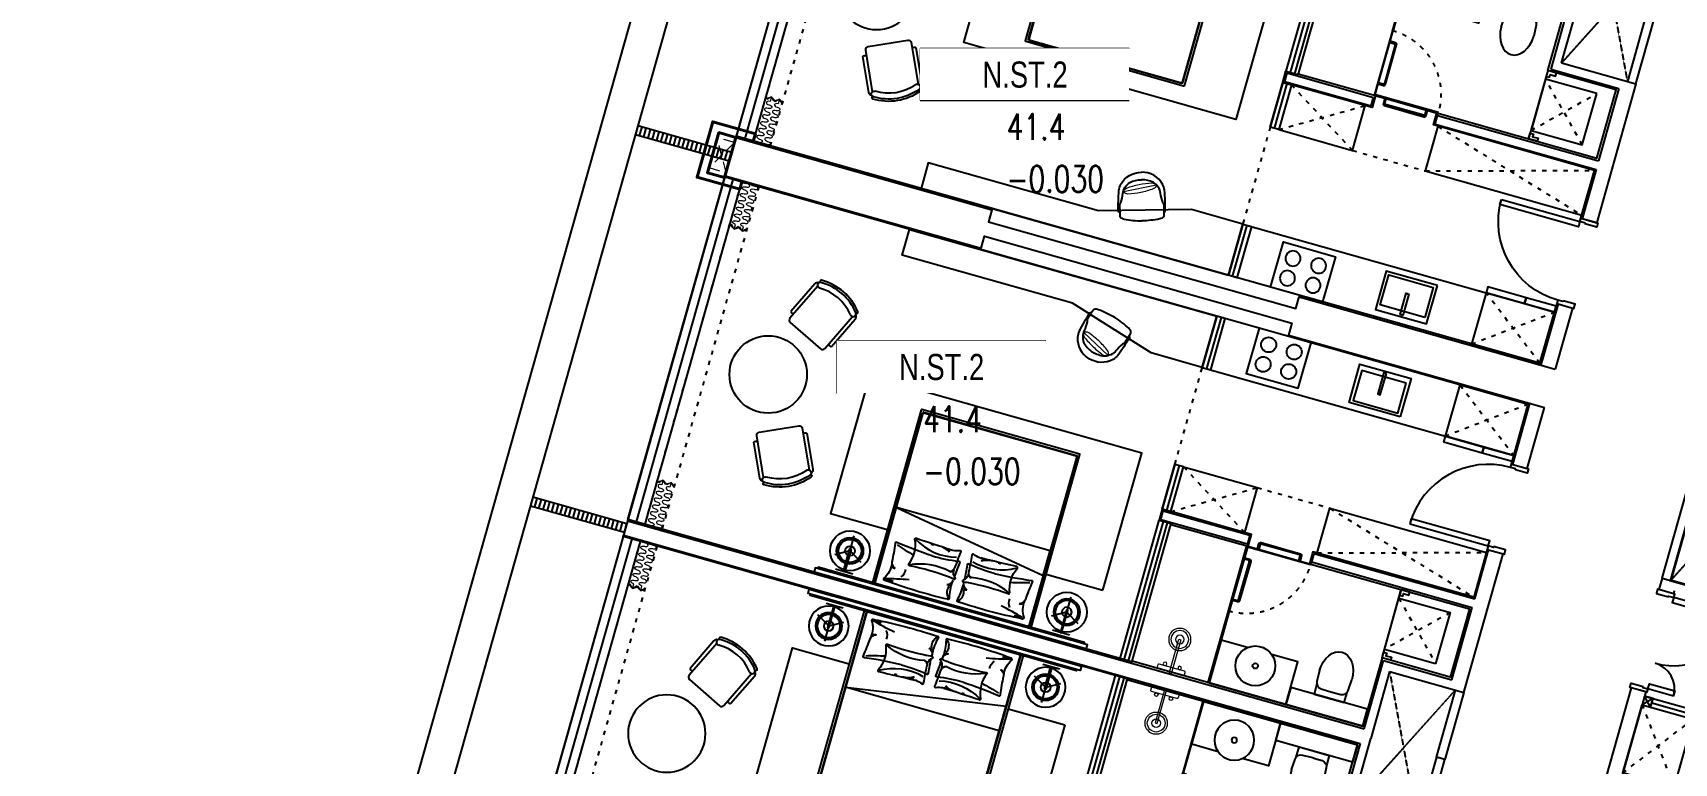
# Model space of a CAD drawing. Header units: millimetres. Extents: x -361679452 to 361242511, y -278557090 to 278849308.
# Drawn here: x 120664 to 139168, y 113742 to 121975 of the extents above; entities that cross this region are included whole.
import ezdxf
from ezdxf.enums import TextEntityAlignment as Align
from ezdxf.xclip import XClip

# ---------------------------------------------------------------- set-up
doc = ezdxf.new("R2010")
doc.units = ezdxf.units.MM
doc.header["$MEASUREMENT"] = 0
doc.header["$XCLIPFRAME"] = 0
doc.set_wipeout_variables(frame=1)
for name, pattern in [('ACAD_ISO03W100', [30, 12, -18]), ('HIDDEN', [0.375, 0.25, -0.125]), ('SKYVILLA 3-F2$0$17-23F MEA_1BR (Type-2)$0$DOTX2', [12.7, 0, -12.7])]:
    doc.linetypes.add(name, pattern=pattern)
for name, color, linetype, lineweight in [('A- NOI THAT', 3, 'Continuous', 9), ('A-NoiThat', 39, 'Continuous', 13), ('CIC36 net manh', 8, 'Continuous', 9), ('KT-Chuviet', 255, 'Continuous', 15), ('KT-lomo nuoc', 3, 'HIDDEN', 5), ('KT-Net cat', 1, 'Continuous', 40), ('KT-Net thay', 7, 'Continuous', 15), ('KT-Net truc', 18, 'Continuous', 15)]:
    doc.layers.add(name, color=color, linetype=linetype, lineweight=lineweight)
for name, color, linetype in [('A-_FURN----_E-_N', 251, 'Continuous'), ('A-_SANIEQPT_E-_N', 251, 'Continuous'), ('A-ANNO-ROOM', 50, 'Continuous'), ('A-WALL-FNSH', 11, 'Continuous'), ('IDEA - dim', 251, 'Continuous'), ('KT-Cua', 36, 'Continuous'), ('KT-Khuat', 9, 'HIDDEN'), ('KT-Net manh', 139, 'Continuous'), ('KT-Tuong', 1, 'Continuous'), ('Xref_NT1+NT2_MBDV Cot vach_220729$0$ccu12-Thay', 7, 'Continuous')]:
    doc.layers.add(name, color=color, linetype=linetype)
doc.styles.add('220126_HDN_HBA typical plan$0$211210_HDN_HBA_TYPICAL PLAN CORE OPT 1$0$HBA-Text', font='GOTHIC.TTF')
doc.styles.add('font unicode ccu', font='arial.ttf')
doc.styles.add('ROMANS', font='ROMANS.SHX')

# ---------------------------------------------------------------- blocks, each defined once
blk = doc.blocks.new('A$C21AF0CCA')
at = {"layer": 'A-ANNO-ROOM', "insert": (1197.56892258345, 814.6835720778872), "char_height": 600, "attachment_point": 2, "rotation": 0.10542954816276216, "style": '220126_HDN_HBA typical plan$0$211210_HDN_HBA_TYPICAL PLAN CORE OPT 1$0$HBA-Text'}
blk.add_mtext_dynamic_manual_height_columns('1-BR+', width=722857412.8743668, gutter_width=9765.624999999996, heights=[0], dxfattribs=at)
blk = doc.blocks.new('dc')
for points in [[(-1100, -40), (-1110, -40), (-1110, -100), (-1150, -100), (-1150, 100), (-1100, 100)], [(-50, -40), (-40, -40), (-40, -100), (0, -100), (0, 100), (-50, 100)], [(-1109.999999999985, -400), (-1109.999999999985, -100), (-1049.999999999985, -100), (-1049.999999999985, -400)], [(-39.99999999998545, -869.9999999999709), (-39.99999999998545, -99.9999999999709), (-99.99999999998545, -99.9999999999709), (-99.99999999998545, -869.9999999999709)]]:
    blk.add_lwpolyline(points, close=True)
for centre, radius, start, end in [((-1110.000000000029, -99.9999999999709), 300.0000000000291, 270, 0), ((-40.0000000000291, -100.0000000000873), 769.9999999999345, 180, 270)]:
    blk.add_arc(centre, radius, start, end)
blk = doc.blocks.new('27')
at = {"color": 6, "const_width": 29.99999999999999}
blk.add_lwpolyline([(84.9999999999709, 900), (1715, 900.0000000000146), (1714.999999999985, 100.0000000000146), (84.99999999998545, 99.99999999998545)], close=True, dxfattribs=at)
at = {"layer": 'A-_FURN----_E-_N', "linetype": 'Continuous'}
blk.add_lwpolyline([(3149.994292274088, 170.0000000000146), (3149.994292274103, 770.0000000000146), (3949.994292274074, 770), (3949.994292274074, 170.0000000000437)], close=True, dxfattribs=at)
at = {"layer": 'A-WALL-FNSH', "color": 5}
blk.add_lwpolyline([(3099.994292274117, 270), (3099.994292274088, 670.0000000000146)], dxfattribs=at)
at = {"layer": 'IDEA - dim'}
for p, q in [((3049.994292274059, 170.0000000000146), (3049.994292274103, 770.0000000000146)), ((3149.994292274103, 269.9999999999854), (3149.994292274103, 770.0000000000146)), ((3049.994292274074, 270), (3149.994292274088, 170.0000000000146)), ((3149.994292274103, 269.9999999999854), (3049.994292274059, 170.0000000000146)), ((2999.994292274103, 170), (2999.994292274117, 0))]:
    blk.add_line(p, q, dxfattribs=at)
blk.add_lwpolyline([(3149.994292274103, 269.9999999999854), (3049.994292274074, 270), (3049.994292274059, 170.0000000000146), (3149.994292274088, 170.0000000000146)], close=True, dxfattribs=at)
at = {"layer": 'KT-Khuat', "ltscale": 5}
blk.add_line((1714.999999999985, 100.0000000000146), (84.9999999999709, 900), dxfattribs=at)
at = {"layer": 'KT-Net manh', "linetype": 'ACAD_ISO03W100', "ltscale": 4}
for p, q in [((3149.994292274088, 170.0000000000146), (3949.994292274074, 770)), ((3949.994292274074, 170.0000000000437), (3149.994292274103, 770.0000000000146))]:
    blk.add_line(p, q, dxfattribs=at)
at = {"layer": 'KT-Tuong'}
for p, q in [((1714.999999999971, 1.455191522836685e-11), (1715, 900.0000000000146)), ((1714.999999999985, 100.0000000000146), (-4.365574568510056e-11, 99.99999999998545)), ((1714.999999999971, 1.455191522836685e-11), (-2.91038304567337e-11, 1.455191522836685e-11)), ((1714.999999999971, 1.455191522836685e-11), (1849.994292274059, 1.455191522836685e-11)), ((1814.999999999985, 170.0000000000146), (1849.994292274117, 170.0000000000146)), ((1849.994292274117, 170.0000000000146), (1849.994292274059, 1.455191522836685e-11)), ((2999.994292274103, 170), (4749.994292274088, 169.9999999999563)), ((2999.994292274117, 0), (6799.994292277828, 1.455191522836685e-11))]:
    blk.add_line(p, q, dxfattribs=at)
at = {"layer": 'A-_FURN----_E-_N', "rotation": 179.9999999999999}
blk.add_blockref('dc', (1849.994292274088, 84.99997074174462), dxfattribs=at)
blk = doc.blocks.new('Louvre')
for p, q in [((-390.067916277796, 975.9572027104441, 0.1512365001885502), (-295.1435544323176, 1008.729661013116, 0.1512365002144518)), ((-373.750619571656, 928.6946823777398, 0.1512365001885502), (-278.8262577261776, 961.4671406804118, 0.1512365002144518)), ((-357.4333228655159, 881.4321620450355, 0.1512365001885502), (-262.5089610200375, 914.2046203477075, 0.1512365002144518)), ((-341.1160261593759, 834.1696417123312, 0.1512365001885502), (-246.1916643138975, 866.9421000150032, 0.1512365002144518)), ((-324.7987294532359, 786.9071213796269, 0.1512365001885502), (-229.8743676077574, 819.6795796822989, 0.1512365002144518)), ((-308.4814327470958, 739.6446010469226, 0.1512365001885502), (-213.5570709016174, 772.4170593495946, 0.1512365002144518)), ((-292.1641360409558, 692.3820807142183, 0.1512365001885502), (-197.2397741954774, 725.1545390168903, 0.1512365002144518)), ((-275.8468393348157, 645.119560381514, 0.1512365001885502), (-180.9224774893373, 677.892018684186, 0.1512365002144518)), ((-259.5295426286757, 597.8570400488097, 0.1512365001885502), (-164.6051807831973, 630.6294983514817, 0.1512365002144518)), ((-243.2122459225357, 550.5945197161054, 0.1512365001885502), (-148.2878840770572, 583.3669780187774, 0.1512365002144518)), ((-226.8949492163956, 503.3319993834011, 0.1512365001885502), (-131.9705873709172, 536.1044576860731, 0.1512365002144518)), ((-210.5776525102556, 456.0694790506968, 0.1512365001885502), (-115.6532906647772, 488.8419373533688, 0.1512365002144518)), ((-194.2603558041155, 408.8069587179925, 0.1512365001885503), (-99.33599395863712, 441.5794170206646, 0.1512365002144518)), ((-177.9430590979755, 361.5444383852882, 0.1512365001885503), (-83.01869725249708, 394.3168966879603, 0.1512365002144518)), ((-161.6257623918355, 314.2819180525839, 0.1512365001885503), (-66.70140054635704, 347.054376355256, 0.1512365002144518)), ((-145.3084656856954, 267.0193977198796, 0.1512365001885503), (-50.38410384021699, 299.7918560225517, 0.1512365002144518)), ((-128.9911689795554, 219.7568773871753, 0.1512365001885503), (-34.06680713407695, 252.5293356898474, 0.1512365002144518)), ((-112.6738722734153, 172.494357054471, 0.1512365001885503), (-17.74951042793691, 205.2668153571431, 0.1512365002144518)), ((-96.35657556727529, 125.2318367217667, 0.1512365001885503), (-1.43221372179687, 158.0042950244388, 0.1512365002144518)), ((-80.03927886113524, 77.96931638906244, 0.1512365001885503), (14.88508298434317, 110.7417746917345, 0.1512365002144518)), ((-63.7219821549952, 30.70679605635814, 0.1512365001885503), (31.20237969048321, 63.47925435903016, 0.1512365002144518)), ((-47.40468544885516, -16.55572427634615, 0.1512365001885503), (47.51967639662325, 16.21673402632587, 0.1512365002144518))]:
    blk.add_line(p, q)
at = {"elevation": 0.1512365001885503}
blk.add_lwpolyline([(47.5188208874315, 16.2192119784886), (-311.4533339738846, 1055.970408101566), (-405.9933989513665, 1023.379364635679), (-47.40468544885516, -16.55572427634615)], close=True, dxfattribs=at)
blk = doc.blocks.new('220126_HDN_HBA typical plan$0$210902_YS plan 330pm ver13$0$TOTO-WC-CW822J')
at = {"color": 0}
blk.add_lwpolyline([(-177.2072506700642, -119.1915361834399), (-175, 0), (175, 0), (177.2072506700642, -119.1915361836145)], dxfattribs=at)
blk.add_lwpolyline([(-190, -270), (-183.3947591906181, -144.5004246227618, -0.3908696114996718), (-115.4352058441145, -78.20653349565691), (-27.76706723973621, -75.77130742336158, -0.01388621073825284), (27.76706724101678, -75.77130742336158), (115.4352058439981, -78.20653349565691, -0.3908696114996718), (183.3947591905016, -144.5004246227618), (190, -270)], format="xyb", dxfattribs=at)
blk.add_ellipse((0, -270), major_axis=(0, -270), ratio=0.7037037037037037, start_param=4.71238898038469, end_param=7.853981633974483, dxfattribs=at)
blk = doc.blocks.new('cuawc')
at = {"layer": 'IDEA - dim'}
blk.add_lwpolyline([(-760, 0), (-10, 0), (-10, -10), (-760, -10)], close=True, dxfattribs=at)
blk.add_lwpolyline([(-134.9999995920807, -10), (-134.9999999012798, -69.99999993096571, -0.4142135623730955), (-154.9999998733401, -89.9999998335843), (-614.9999995492399, -89.9999999582069, -0.4142135623730945), (-634.9999997187406, -70.0000000022701), (-635, -10), (-619.9999997802079, -10.00000001001172), (-619.9999996982515, -65.00000014714897, 0.4142135623731028), (-609.9999993927777, -74.99999979144195), (-159.9999995660037, -74.99999985605245, 0.4142135623730875), (-149.9999995790422, -64.99999990471406), (-149.9999996628612, -9.999999767518602), (-134.9999995920807, -10)], format="xyb", dxfattribs=at)
at = {"layer": 'KT-Cua'}
blk.add_lwpolyline([(-10, -750), (-10, 0), (0, 0), (0, -750)], close=True, dxfattribs=at)
blk.add_lwpolyline([(0, -124.9999995912076), (59.99999993108213, -124.9999999016291, -0.4142135623730955), (79.99999983422458, -144.999999873573), (79.9999999590218, -604.9999995499966, -0.4142135623730945), (60.00000000186265, -624.9999997186824), (0, -625), (9.313225746154785e-09, -609.9999997809646), (55.00000014714897, -609.9999996974366, 0.4142135623731028), (64.99999979138374, -599.9999993928359), (64.99999985657632, -149.9999995657708, 0.4142135623730875), (54.9999999050051, -139.9999995797989), (-2.328306436538696e-07, -139.9999996633269), (0, -124.9999995912076)], format="xyb", dxfattribs=at)
at = {"layer": 'KT-Net manh', "linetype": 'ACAD_ISO03W100', "ltscale": 4}
blk.add_arc((-10.00800025224789, -0.00334509369485101), 749.991999755212, 179.9997444509397, 270.7645857034216, dxfattribs=at)
blk = doc.blocks.new('A$C2A980E36')
at = {"ltscale": 0.5}
blk.add_lwpolyline([(-10, 0), (10, 0), (10, 400), (-10, 400)], close=True, dxfattribs=at)
blk.add_lwpolyline([(160, 60), (160, 30, -0.4142135623730916), (150, 20), (-150, 20, -0.4142135623730987), (-160, 30), (-160, 60.00000000000728, -0.414213562373095), (-150, 70.00000000000728), (150, 70, -0.4142135623730915)], format="xyb", close=True, dxfattribs=at)
for centre, radius in [((0, 400), 125), ((0, 400), 100), ((0, 400), 50), ((-85, 90.00000000000728), 20), ((85, 90), 20)]:
    blk.add_circle(centre, radius, dxfattribs=at)
blk = doc.blocks.new('17-23F MEA_1BR (Type-2)$0$1X-LAMP1')
at = {"color": 0, "linetype": 'ByBlock', "lineweight": -2}
for p, q in [((0.03333333350902346, -0.0577350272233404), (-0.5900208757140597, 1.021946134262932)), ((0.03333333350902346, -0.0577350272233404), (-0.5900208757140597, 1.021946134262932)), ((0.03333333350902346, 0.0577350272233404), (-0.5900208757141566, -1.021946134263029)), ((0.03333333350902346, 0.0577350272233404), (-0.5900208757141566, -1.021946134263029)), ((-0.06666666701804692, 0), (1.180041751428119, 0)), ((-0.06666666701804692, 0), (1.180041751428119, 0))]:
    blk.add_line(p, q, dxfattribs=at)
at = {"color": 0, "linetype": 'ByBlock', "lineweight": -2, "const_width": 0.03333333333333333}
for points in [[(-0.4809644977131393, 0.8330549466758385), (-0.5824066106765531, 1.00875784035549)], [(-0.4809644977131393, 0.8330549466758385), (-0.5824066106765531, 1.00875784035549)], [(0.9619289954262786, 0), (1.164813221353009, 0)], [(0.9619289954262786, 0), (1.164813221353009, 0)], [(-0.4809644977130423, -0.8330549466761296), (-0.5824066106764562, -1.008757840355781)], [(-0.4809644977130423, -0.8330549466761296), (-0.5824066106764562, -1.008757840355781)]]:
    blk.add_lwpolyline(points, dxfattribs=at)
at = {"color": 0, "linetype": 'ByBlock', "lineweight": -2}
for radius in [1, 0.8666666666666667, 0.8666666666666667, 0.3666666666666667, 0.3666666666666667]:
    blk.add_circle((0, 0), radius, dxfattribs=at)
blk = doc.blocks.new('17-23F MEA_1BR (Type-2)$0$IFF-TABLE LAMP')
blk.add_line((40.000000018219, 192.484417756903), (40.0000000197324, 207.484417756903))
at = {"ltscale": 10}
blk.add_lwpolyline([(1.900480128824711e-08, 299.9922088806343), (3.800960257649422e-08, 99.99220888063428)], dxfattribs=at)
blk.add_lwpolyline([(1.827720552682877e-08, 192.4844177606865), (1.967418938875198e-08, 207.4844177607156), (260.0000000197906, 207.4844177360355), (260.0000000183354, 192.4844177360355)], close=True)
blk.add_circle((240.0000000190921, 199.9844177378982), 150.3620897276269)
at = {"layer": 'A- NOI THAT'}
blk.add_line((220.0000000182772, 192.4844177397608), (220.0000000196742, 207.4844177397899), dxfattribs=at)
at = {"ltscale": 10, "xscale": 150.0000000000582, "yscale": 150.0000000000582, "zscale": 1068.863950547171, "rotation": 359.9999999945528}
blk.add_blockref('17-23F MEA_1BR (Type-2)$0$1X-LAMP1', (240.0000000190921, 199.9844177378982), dxfattribs=at)
blk = doc.blocks.new('bk')
at = {"layer": 'IDEA - dim'}
blk.add_lwpolyline([(-0.0002675037831068039, -1377.500088232278), (49.99973246827722, -1377.500088232278), (49.99973246827722, 1812.499911767722), (-0.0002675037831068039, 1812.499911767722), (-0.02712895162403584, 1577.500073593284), (0.0002675037831068039, 1377.500088232337)], close=True, dxfattribs=at)
blk.add_lwpolyline([(49.99973249621689, -1337.500088473607), (64.9997324962169, -1337.500088473607), (64.99942849576473, 1783.275878090877), (49.99942846782506, 1783.275878090877)], dxfattribs=at)
for centre in [(339.9996877703816, 1487.597338693915), (339.9996877703816, -1052.500088209519)]:
    blk.add_circle(centre, 225, dxfattribs=at)
blk.add_blockref('17-23F MEA_1BR (Type-2)$0$IFF-TABLE LAMP', (99.99968774989247, 1287.612920955988), dxfattribs=at)
at = {"layer": 'IDEA - dim', "xscale": -1, "rotation": 180}
blk.add_blockref('17-23F MEA_1BR (Type-2)$0$IFF-TABLE LAMP', (99.99968774989247, -852.5156704715919), dxfattribs=at)
blk.add_wipeout([(2294.9927706439044, 1812.499911767722), (688.0012429019376, 1812.4999117677266), (688.0012429019379, -1377.5000882322693), (2294.992770643901, -1377.5000882322781)]).dxf.layer = 'IDEA - dim'
at = {"layer": 'IDEA - dim'}
blk.add_lwpolyline([(688.0012429021299, -1377.500088232162), (2294.992770643905, -1377.500088232162), (2294.992770643905, 1812.499911767722), (688.0012429021299, 1812.499911767722)], close=True, dxfattribs=at)
blk.add_wipeout([(2089.9927706438775, 1147.4999117677091), (2091.9910419872776, 1147.083241522198), (2093.528304549841, 1146.0354456736611), (2094.706365021883, 1144.167853025652), (2094.992770643896, 1142.4999117677187), (2094.9927706439044, -707.5000882322773), (2094.589172713081, -709.4681044970649), (2093.528304549837, -711.035622138211), (2091.9009560955064, -712.1216494708956), (2089.992770643904, -712.5000882322781), (64.9927706439039, -712.5000882322777), (64.99277064390344, -701.0793375772756), (64.99277064390344, -697.9310051431256), (64.9927706439039, -687.500088232277), (64.9927706439039, -680.5649314507604), (64.9927706439039, -670.3520584522034), (64.9927706439039, -662.5000882322773), (64.9927706439039, 1109.4022618851604), (64.99277064390344, 1116.6055294068224), (64.9927706439039, 1122.4999117677226), (64.9927706439039, 1128.4480348523368), (64.99277064390344, 1131.378109884231), (64.99277064390344, 1135.8747761278257), (64.9927706439039, 1141.999817293764), (64.9927706439039, 1147.4999117677226)]).dxf.layer = 'IDEA - dim'
for p, q in [((64.9927706439048, 1122.499911767722), (2059.992770643905, 1122.499911767722)), ((2069.992770643905, 1112.499911767722), (2069.992770643905, -677.5000882322784)), ((2059.992770643905, -687.5000882322784), (64.9927706439048, -687.5000882322784))]:
    blk.add_line(p, q, dxfattribs=at)
for points in [[(64.9927706439048, 1147.499911767722), (64.9927706439048, -712.5000882322784), (2089.992770643905, -712.5000882322784, 0.414213562373095), (2094.992770643905, -707.5000882322784), (2094.992770643905, 1142.499911767722, 0.414213562373095), (2089.992770643905, 1147.499911767722)], [(2064.992770643905, 1097.499911767722), (2064.992770643905, -662.5000882322784, -0.414213562373095), (2044.992770643905, -682.5000882322784), (84.9927706439048, -682.5000882322784, -0.414213562373095), (64.9927706439048, -662.5000882322784), (64.9927706439048, 1097.499911767722, -0.414213562373095), (84.9927706439048, 1117.499911767722), (2044.992770643905, 1117.499911767722, -0.414213562373095)]]:
    blk.add_lwpolyline(points, format="xyb", close=True, dxfattribs=at)
blk.add_lwpolyline([(953.7718744687736, 1117.499911767722), (666.7421166915447, -682.5000882322784), (953.7718744687736, -682.5000882322784), (953.7718744687736, 1117.499911767722)], dxfattribs=at)
for points in [[(130.5189307499677, 1020.231518037966, 0.0322267518500584), (117.5159490872175, 280.8010041856323, 0.6954102038374376), (134.8152468968183, 263.1623008393799, -0.06819172719823166), (318.2687705401331, 282.2858964790939)], [(328.4593590069562, 994.6956141073024, -0.1947777689282308), (148.3541835118085, 1037.328105219058, 0.695410203837745), (130.5189307499677, 1020.231518037966, -0.06869920635669718), (143.8733113575727, 927.151387460879)], [(537.5575337726623, 578.9210044868523, -0.02440708241230374), (574.8644917774945, 1003.142975099734, 0.682043984117207), (557.806493120268, 1020.778861292056, -0.01911888479107355), (351.0600977707654, 998.8431818563258)], [(359.6018241010606, 327.3320662273909, 0.03738852551350155), (362.1997381653637, 794.6251031684806, -0.6954102038374376), (375.8936223126948, 809.2183097908855, 0.212902074484743), (666.1287974137813, 818.2535849704291, -0.682043984117207), (680.682247037068, 804.7193091672962, 0.003833100174621584), (664.060634912923, 387.5748876007856)], [(537.5575337726623, 578.9210044868523, 0.03780406069757473), (560.3477269653231, 279.5233349141199, -0.682043984117207), (543.2897283080965, 261.8874487217981, 0.0153884113997309), (377.4013947639614, 275.936111175688, 0.0153884113997309)], [(662.7616236191243, 455.9914424225572, 0.1283367273639134), (681.1566764432937, 297.7767282337882, -0.682043984117207), (667.6581487227231, 283.1901158848777, 0.01651551347398293), (473.3836847953498, 299.4327982485411)], [(351.6931289527565, 277.1956480066874, 0.001401209682945915), (336.543332958594, 277.8231281575281)], [(453.8603144548833, 302.6394694916089, 0.2943066146886709), (365.752360695973, 260.9987377833459, -0.695410203837745), (351.0036096442491, 274.5249526196276, 0.06869920635669718), (360.1544475667179, 350.1409014732926)], [(130.5189307499677, -585.2316945025232, -0.0322267518500584), (117.5159490872175, 154.1988193498109, -0.6954102038374376), (134.8152468968183, 171.8375226960634, 0.06819172719823166), (318.2687705401331, 152.7139270563493)], [(351.6931289527565, 157.8041755287559, -0.001401209682945915), (336.543332958594, 157.1766953779152)], [(453.8603144548833, 132.3603540438344, -0.2943066146886709), (365.752360695973, 174.0010857520974, 0.695410203837745), (351.0036096442491, 160.4748709158157, -0.06869920635669718), (360.1544475685805, 84.85892206215067)], [(359.6018241010606, 107.6677573080524, -0.03738852551350155), (362.1997381653637, -359.6252796330373, 0.6954102038374376), (375.8936223126948, -374.2184862554423, -0.212902074484743), (666.1287974137813, -383.2537614349858, 0.682043984117207), (680.682247037068, -369.7194856318529, -0.003833100174621584), (664.060634912923, 47.4249359346577)], [(537.5575337726623, -143.921180951409, -0.03780406069757473), (560.3477269653231, 155.4764886213234, 0.682043984117207), (543.2897283080965, 173.1123748136451, -0.0153884113997309), (377.4013947639614, 159.0637123597553, -0.0153884113997309)], [(662.7616236191243, -20.99161888711387, -0.1283367273639134), (681.1566764432937, 137.2230953016551, 0.682043984117207), (667.6581487227231, 151.8097076505655, -0.01651551347398293), (473.3836847953498, 135.5670252869022)], [(537.5575337726623, -143.921180951409, 0.02440708241230374), (574.8644917774945, -568.1431515642907, -0.682043984117207), (557.806493120268, -585.7790377566125, 0.01911888479107355), (351.0600977707654, -563.8433583208825)], [(328.4593590069562, -559.6957905718591, 0.1947777689282308), (148.3541835118085, -602.3282816836145, -0.695410203837745), (130.5189307499677, -585.2316945025232, 0.06869920635669718), (143.8733113575727, -492.1515639254358)]]:
    blk.add_lwpolyline(points, format="xyb", dxfattribs=at)
for centre, radius, start, end in [((2059.992770643905, 1112.499911767722), 10, 0, 90), ((-1855.893261833116, 412.1197588521754), 2090.50573884574, 9.449345545667013, 17.06146431403828), ((332.4132648278028, 949.5874807912624), 44.79447967226619, 89.52383022854765, 188.1184555516923), ((359.1095205117017, 926.2340710241115), 73.05392663059416, 96.32596095485857, 166.521431934691), ((327.8923669625074, 957.256370790652), 37.44353618289027, 82.49582310884288, 89.13236035296606), ((2378.285411672667, 392.4501631337916), 1926.589560454453, 161.7731380905047, 168.2986577211647), ((293.389007082209, 941.4593048116076), 118.9285875093396, 227.918371660803, 277.1736100548109), ((-292.2060054279864, 496.0503682396375), 729.9684376083363, 347.776876654984, 24.55315643301806), ((1225.348830725998, 478.9245533357025), 649.21508015164, 149.2584259575628, 194.8124501654718), ((484.2919548079371, 602.2568904169602), 176.3869226037691, 357.8390457640604, 7.866675228716556), ((448.8585773725063, 520.9046236272552), 216.5311150494259, 327.0324244446084, 2.612978378356665), ((602.2806173525751, 457.1927433388191), 61.04320968946892, 297.5596185857169, 351.5320563729027), ((216.5345083046705, 194.2081220292603), 118.9285875093396, 63.63493232034747, 137.0816283558015), ((317.8965000156313, 327.0788292225916), 44.79447967226619, 171.8815444483077, 270.4761697714524), ((344.5927556995302, 350.4322389897425), 73.05392663059416, 193.478568065309, 263.6740390451414), ((457.8234593626112, 339.1117546694586), 36.68697397074765, 173.4173087237131, 272.2454878465561), ((478.6044039670378, 358.3762840105919), 59.17423787444497, 194.7429581683624, 264.9384292148029), ((216.5345083046705, 240.791701506183), 118.9285875093396, 222.9183716441985, 296.3650676796526), ((317.8965000156313, 107.9209943128517), 44.79447967226619, 89.52383022854765, 188.1184555516923), ((344.5927556995302, 84.56758454570081), 73.05392663059416, 96.32596095485857, 166.521431934691), ((-292.2060054279864, -61.05054470419418), 729.9684376083363, 335.446843566982, 12.22312334501602), ((457.8234593626112, 95.88806886598468), 36.68697397074765, 87.75451215344394, 186.5826912762869), ((478.6044039670378, 76.62353952485137), 59.17423787444497, 95.06157078519713, 165.2570418316376), ((1225.348830725998, -43.92472980025923), 649.21508015164, 165.1875498345282, 210.7415740424371), ((602.2806173525751, -22.19291980337584), 61.04320968946892, 8.46794362709735, 62.44038141428312), ((448.8585773725063, -85.90480009181192), 216.5311150494259, 357.3870216216433, 32.96757555539167), ((484.2919548079371, -167.2570668815169), 176.3869226037691, 352.1333247712835, 2.160954235939574), ((-1855.893261833116, 22.88006468326785), 2090.50573884574, 342.9385356859617, 350.550654454333), ((2378.285411672667, 42.54966040165164), 1926.589560454453, 191.7013422788353, 198.2268619094953), ((293.389007082209, -506.4594812761643), 118.9285875093396, 82.82638994518913, 132.081628339197), ((332.4132648278028, -514.5876572558191), 44.79447967226619, 171.8815444483077, 270.4761697714524), ((359.1095205117017, -491.2342474886682), 73.05392663059416, 193.478568065309, 263.6740390451414), ((327.8923669625074, -522.2565472552087), 37.44353618289027, 270.8676396470339, 277.5041768911571), ((2059.992770643905, -677.5000882322784), 10, 270, 0)]:
    blk.add_arc(centre, radius, start, end, dxfattribs=at)
blk = doc.blocks.new('*U54')
at = {"ltscale": 5}
blk.add_lwpolyline([(305, -530), (305, -1.13686837721616e-13), (-305, 0), (-305, -530)], close=True, dxfattribs=at)
for centre in [(-150, -150), (150, -150.0000000000001), (-150, -380), (150, -380)]:
    blk.add_circle(centre, 85, dxfattribs=at)
blk = doc.blocks.new('*U55')
at = {"ltscale": 5}
for points in [[(-300, -450), (300, -450), (300, 0), (-300, 0)], [(-261, -65), (261, -65), (261, -415), (-261, -415)], [(-15, -20), (15, -20), (15, -270), (-15, -270)]]:
    blk.add_lwpolyline(points, close=True, dxfattribs=at)
blk = doc.blocks.new('SKYVILLA 3-F2$0$17-23F MEA_1BR (Type-2)$0$LC725X700')
at = {"linetype": 'SKYVILLA 3-F2$0$17-23F MEA_1BR (Type-2)$0$DOTX2'}
blk.add_wipeout([(-329.20857255398005, 128.5645001668454), (-334.2245521306031, 129.26215030932508), (-339.89530097965326, 131.5417837476416), (-344.79364018798515, 135.28634096913447), (-347.82351372642734, 139.06634735810803), (-349.23150877941225, 141.61240036999516), (-349.61655128873826, 169.77591467076854), (-349.72852495235566, 212.72405177168548), (-349.1561350775155, 261.67997752988595), (-347.69072592780867, 314.8061003665207), (-345.0855721182015, 372.81562358149677), (-342.544110737741, 414.80194563286204), (-338.13726942279027, 465.02011369307), (-329.63293918434647, 501.49654842681775), (-316.77454489858064, 536.2342969251185), (-292.9598737674096, 575.7165818394278), (-273.66116191363835, 600.2618389864219), (-247.91144219916896, 627.2464977576165), (-215.89339867590752, 654.1242089157604), (-180.67445450551168, 677.2543463991606), (-155.19068662042264, 690.5896267177595), (-126.13042591042176, 702.8052026018704), (-72.22658312869316, 718.0513448768179), (-29.92357276272378, 723.9144001932436), (2.9103830456733704e-11, 724.9999999999854), (33.625624178515864, 723.5728183392057), (65.55440985447785, 719.2557832245802), (103.7628667238605, 710.1388726710429), (142.4099128996313, 696.186351260083), (169.77451466220373, 683.0960188488825), (212.1898601953726, 656.5980412062636), (240.03365024256345, 634.1651681908843), (273.9408329308935, 599.545123918535), (300.0356082161161, 564.9930578262865), (312.39088808736415, 545.0013043080689), (324.8370892388193, 515.1470517472335), (332.2716066313442, 490.9312822305801), (337.2932158916374, 468.0171532656532), (339.199745322956, 455.8579605907289), (342.6692504865641, 407.9843941243889), (344.759483454749, 372.8370049029036), (346.58817977613944, 334.76250027591595), (347.89857910324645, 298.8487837667344), (349.1282923014951, 243.71554549681605), (349.4308251121838, 199.72261204590905), (349.3007066360733, 170.6986023447971), (348.90713248490647, 141.60205363796558), (346.5994959351374, 137.75192190798407), (343.189878986057, 134.08388337241195), (338.5161125051818, 130.96800657335552), (333.7633519498486, 129.21766744722845), (330.643786208806, 128.67635896494903), (328.8843137752265, 128.56832908981596), (328.4935816753132, 85.09977185027674), (327.87845889995515, 77.68459562481439), (325.90614630113123, 69.63308428472374), (322.92311946344853, 62.57588599709561), (319.125602848173, 56.37358938640682), (313.51677157937957, 49.8281734300399), (307.36744008718233, 44.69269932800671), (300.48446710295684, 40.60906147886999), (289.64543875830714, 35.70718470281281), (280.79841195027984, 32.27938993522548), (273.88769531266007, 29.93993530757143), (267.5487804991135, 28.044269106467254), (253.722788905754, 25.253064251606702), (239.62565421065665, 22.801601491839392), (221.61845525997342, 19.852815152786206), (181.337293893288, 13.99302190580056), (132.77756318161846, 8.269766041179537), (95.7066983813711, 4.87827266145905), (44.54826131106529, 1.5776135550113395), (-9.31983463880897, 0.22817791800480336), (-62.2537695964711, 2.524596062488854), (-51.24567781224323, 1.9067451778100803), (-95.27347505239595, 4.821065734155127), (-142.4115997843037, 9.25609272212023), (-189.183664974189, 15.011280046179309), (-222.84172299160855, 19.995597521177842), (-255.40167513552296, 25.495329638171825), (-283.1280886404711, 33.01301643460465), (-300.80875762333744, 40.60906147886999), (-312.06995317807014, 48.172411585532245), (-321.1327565407846, 58.87601391026692), (-325.1830128954025, 66.7943995083915), (-327.40656700784166, 73.71147331979591), (-328.81787219570833, 85.09977185027674)], dxfattribs=at)
at = {"color": 251, "linetype": 'ByBlock', "lineweight": 5, "true_color": 0x636466}
blk.add_line((220.3552918270871, 531.5958836431964), (-271.4988140640125, 433.1982285997365), dxfattribs=at)
at = {"color": 0, "linetype": 'ByBlock', "lineweight": -2}
for points in [[(-329.2086583281343, 128.5748468989623, -0.283451554995944), (-349.2315087794414, 141.6124003700097, -0.02447139489988224), (-339.5241216174763, 455.8683073228458, -0.07882240082438097), (-312.7152643819427, 545.0116510401131, -0.2702044043972536), (0, 725, -0.2703701762830269)], [(-330.1621452602049, 243.5917460632627, 0.05672445241523998), (-311.65090554575, 274.6802046659868, 0.04932282282785588), (-281.9319089231722, 408.0370610062382, -0.21221269650396), (-176.1367818103536, 572.707509554748, -0.1131663125640652), (0, 611.9221293181763)], [(328.8842820335558, 128.5645001668599, 0.283451554995944), (348.9071324848628, 141.6020536379656, 0.02447139489988224), (339.1997453228978, 455.8579605907435, 0.07882240082438097), (312.3908880873641, 545.0013043080689, 0.2699373523451659), (0, 725, 0.2703701762830269)], [(329.8378547397515, 243.5917460632627, -0.05672445241523998), (311.3266150252966, 274.6802046659868, -0.04932282282785588), (281.6076184027188, 408.0370610062382, 0.21221269650396), (175.8124912899002, 572.707509554748, 0.112973591019298), (0, 611.9221293181763)], [(-329.2085725540092, 128.5645001668599), (-328.8178721957447, 85.09977185027674, 0.2840791517365884), (-300.8087576234248, 40.60906147886999, 0.04961714147745996), (-264.7823236373006, 27.20450006233295, 0.04038689887932552), (0, 0, 0.05404043549341667)], [(328.8843137752192, 128.5683290897869), (328.4935816752914, 85.09977185027674, -0.2840791517365884), (300.4844671029714, 40.60906147886999, -0.04961714147745996), (264.4580331168472, 27.20450006233295, -0.04032763858299612), (0, 0, -0.05404043549341667)]]:
    blk.add_lwpolyline(points, format="xyb", dxfattribs=at)
at = {"color": 251, "linetype": 'ByBlock', "lineweight": 5, "true_color": 0x636466}
blk.add_lwpolyline([(220.3552918270943, 531.5958836431964, -0.2288388626395793), (171.5240227929753, 474.8293897758704, -0.04270394762528701), (-13.76404251324129, 423.3745634145453, -0.04270394762528701), (-204.5870028848658, 399.5866653186968, -0.2288388626395793), (-271.4988140640125, 433.1982285997365, -0.2288388626395793), (-222.6675450299153, 489.9647224670625, -0.04270394762528701), (-37.37947972367692, 541.4195488283876, -0.04270394762528701), (153.4434806479258, 565.2074469242361, -0.2288388626395793)], format="xyb", close=True, dxfattribs=at)
at = {"color": 0, "linetype": 'ByBlock', "lineweight": -2}
for points in [[(-330.1621452602049, 243.5917460632627), (-329.2085725540092, 128.5645001668599)], [(329.8378547397515, 243.5917460632627), (328.8842820335558, 128.5645001668599)]]:
    blk.add_lwpolyline(points, dxfattribs=at)
blk = doc.blocks.new('CH12')
for p, q in [((-312.375, -149.2411279597436), (-312.375, -572.1779138786915)), ((-267.75, -149.2411279597436), (-267.75, -639.6303226458076)), ((267.75, -639.6303226458076), (267.75, -149.2411280118249)), ((312.375, -572.1779138786915), (312.375, -149.2411246072115)), ((-232.0500000000029, -675.3303226458047), (232.0500000000029, -675.3303226458047))]:
    blk.add_line(p, q)
for centre, radius, start, end in [((-267.75, -149.2411279597436), 44.62499999999999, 111.939144832112, 180), ((-273.6712626853696, -77.20016474780641), 13.38749999999989, 116.2505862071374, 296.2505862071374), ((-252.9468673518131, -119.2240579767858), 33.46874999998481, 116.2505888953854, 296.2505888953855), ((0, -632.1362743546706), 632.1362743546692, 63.74941379286258, 116.2505862071374), ((0, -632.1362743546706), 605.3612743546691, 63.7494137928626, 116.2505862071374), ((0, -632.1362743546706), 538.4237743546691, 63.74941109871938, 116.2505888953856), ((252.9468674045929, -119.2240580028119), 33.46875000001501, 243.7494110987195, 63.74941109871941), ((273.671262685355, -77.20016474780641), 13.38750000000007, 243.7494137928627, 63.74941379286245), ((267.75, -149.2411280118286), 44.62499999999959, 0, 68.06085506708637), ((-290.0625, -549.8654138786915), 31.55464011044969, 225, 315), ((290.0625, -549.8654138786915), 31.55464011044961, 225.0000000000001, 315.0000000000002), ((-232.0500000000029, -639.6303226458076), 35.7, 180, 269.9999999999999), ((232.0500000000029, -639.6303226458076), 35.7, 270, 0)]:
    blk.add_arc(centre, radius, start, end)
blk = doc.blocks.new('*U57')
for points in [[(482.6951045578201, -398.9039813853606), (464.6170375002125, -396.4493711387506), (464.3337632049024, -466.3349522090732)], [(396.7561588253833, -484.1490495130481), (464.3337632049024, -466.3349522090732), (394.4481821902239, -466.0516779393653)]]:
    blk.add_hatch(color=256).paths.add_polyline_path(points)
blk.add_line((464.3337632049024, -466.3349522090732), (416.9273155568029, -418.7598943406972))
for points in [[(482.6951045578201, -398.9039813853606), (464.6170375002125, -396.4493711387506), (464.3337632049024, -466.3349522090732)], [(396.7561588253833, -484.1490495130481), (464.3337632049024, -466.3349522090732), (394.4481821902239, -466.0516779393653)]]:
    blk.add_lwpolyline(points, close=True)
for centre in [(16.76743755071067, -17.17677016190672), (85.71403000141326, -87.65612936302188), (155.3043908096025, -157.4940017787478), (224.8947516177918, -227.3318741944736), (294.485112425981, -297.1697466101995), (364.0754732341703, -367.0076190259254)]:
    blk.add_ellipse(centre, major_axis=(34.52187991841241, 31.95056764796491), ratio=0.5238875827070036, start_param=4.731720461219403, end_param=7.873313114809197)
at = {"extrusion": (0, 0, -1)}
for centre in [(51.5728287498025, -52.1059534814385), (120.5194212005051, -122.5853126825537), (190.1097820086943, -192.4231850982796), (259.7001428168836, -262.2610575140054), (329.2905036250728, -332.0989299297313), (398.8808644332621, -401.9368023454572)]:
    blk.add_ellipse(centre, major_axis=(-32.07293168385898, -34.4082260416161), ratio=0.5238875826554585, start_param=4.731720461217387, end_param=7.87331311480718, dxfattribs=at)
blk = doc.blocks.new('stdo')
at = {"layer": 'A-_FURN----_E-_N', "linetype": 'Continuous'}
for points in [[(134.9999999999854, -8804.999999866763), (134.9999999999563, -9704.999999866748), (334.9999999999854, -9704.999999866748), (334.9999999999854, -8804.999999866748)], [(935.000000001819, -9704.99999986669), (1002.500000001819, -9704.999999866719), (1002.50000000179, -9740.99999986666), (971.0000000018335, -9740.99999986669), (971.0000000018626, -9804.99999986669), (935.0000000018481, -9804.99999986669)], [(1035.000000001834, -10304.99999986669), (1035.000000001848, -9704.999999866704), (1635.000000001804, -9704.99999986669), (1635.000000001834, -10304.99999986666)], [(1735.000000001863, -9704.99999986669), (1667.500000001819, -9704.99999986669), (1667.500000001848, -9740.99999986669), (1699.000000001848, -9740.99999986669), (1699.000000001848, -9804.99999986669), (1735.000000001848, -9804.99999986669)], [(3535.000000000029, -10164.99999999999), (3465.000000000015, -10165), (3465, -9715), (3534.999999999971, -9715)], [(4135, -10515.00000000001), (3534.999999999971, -10514.99999999999), (3534.999999999971, -9715), (4135.000000000015, -9715)], [(3534.999999999971, -10514.99999999999), (3464.999999999985, -10515), (3465.000000000015, -10165), (3535.000000000029, -10164.99999999999)]]:
    blk.add_lwpolyline(points, close=True, dxfattribs=at)
at = {"layer": 'A-WALL-FNSH', "color": 5}
for p, q in [((125.0000000001019, -1099.999999866763), (4135.000000000073, -1099.999999999985)), ((125.000000000131, -1199.999999866763), (4135.000000000015, -1199.999999999985)), ((124.9999999999563, -6914.99999986669), (1745.000000001848, -6914.999999866632)), ((2400.000000003114, -6914.999999999927), (1875.000000003129, -6914.99999986669)), ((4134.999999999985, -6914.999999999942), (3534.999999999985, -6914.999999999956))]:
    blk.add_line(p, q, dxfattribs=at)
blk.add_lwpolyline([(124.9999999999854, -1299.999999866763), (4135, -1299.999999999985)], dxfattribs=at)
at = {"layer": 'IDEA - dim'}
for p, q in [((124.9999999999709, -6864.999999866704), (1745.000000001819, -6864.999999866632)), ((124.9999999999854, -6964.999999866661), (1745.000000001863, -6964.999999866632)), ((1875.000000001251, -6864.999999866632), (2400.000000003085, -6864.999999999869)), ((3535.000000000015, -6864.999999999884), (4134.999999999985, -6864.999999999869)), ((1759.991999749123, -8644.995344715659), (1734.991999749094, -8644.995344715644)), ((1874.99993633962, -8679.999999866617), (2399.999936339664, -8679.999999999927)), ((2399.999936339664, -8679.999999999927), (2399.999936337772, -10514.99999999987)), ((934.9999999999854, -9704.99999986669), (1735.000000001863, -9704.99999986669))]:
    blk.add_line(p, q, dxfattribs=at)
for points in [[(2434.999999999971, -10514.99999999999), (1874.999936337816, -10514.99999986663), (1874.991936085047, -8629.995344715644), (1734.991935231068, -8629.995344715659), (1735.000000001892, -10504.99999986669), (934.9999999999854, -10504.99999986681), (934.9999999999854, -9704.99999986669), (134.9999999999563, -9704.999999866748), (134.9999999999563, -7004.999999866748), (1735.000000001848, -7004.999999866748), (1735.000000001848, -7909.999999866748), (1875.000000001848, -7909.999999866763), (1875.000000001251, -6864.999999866632), (1745.000000001819, -6864.999999866632), (1745.000000001877, -7004.999999866748), (1735.000000001848, -7004.999999866748)], [(3535.000000000015, -6864.999999999884), (3534.999999999971, -9715)], [(634.9999999999563, -8213.57864362943), (634.9999999999854, -7904.999999866821), (135.0000000000146, -7904.999999866763), (134.9999999999854, -8804.999999866763), (635.0000000000146, -8804.999999866748), (635, -8496.421356104096)], [(3534.999999999971, -9715), (4135.000000000015, -9715)], [(3434.999999999971, -10529.99999999999), (3434.999999999956, -10699.99999999999)]]:
    blk.add_lwpolyline(points, dxfattribs=at)
for points in [[(2400.0000000031, -6864.99999999674), (1875.000000001266, -6864.999999863488), (1875.000000001222, -6964.999999863488), (2400.000000003056, -6964.999999996726)], [(1875.000000001222, -6964.999999863488), (2400.000000003056, -6964.999999996726), (2400.0000000031, -7830.000000000044), (1875.000000001237, -7829.999999866806)], [(4134.999999999985, -6864.999999999869), (3535.000000000015, -6864.999999999884), (3534.999999999985, -6964.999999999869), (4134.999999999956, -6964.999999999884)], [(985.0000000018772, -7904.999999866734), (135.0000000000146, -7904.999999866763), (134.9999999999563, -7894.999999866748), (985.0000000018481, -7894.999999866748)], [(2474.999999999942, -9594.999999999549), (2474.999999999956, -10514.99999999959), (2534.999999999985, -10514.99999999959), (2535.000000000029, -9594.999999999593)], [(2484.999999999985, -10574.99999999999), (2474.999999999956, -10575), (2474.999999999956, -10515), (2434.999999999971, -10514.99999999999), (2434.999999999971, -10715), (2484.999999999956, -10715)], [(3384.999999999956, -10574.99999999999), (3394.999999999956, -10575), (3394.999999999956, -10514.99999999999), (3434.999999999971, -10514.99999999996), (3434.999999999971, -10715), (3384.999999999971, -10714.99999999999)], [(809.9999999999854, -10699.99999986675), (25.00000000186265, -10699.99999986675), (25.00000000181899, -10599.99999986676), (809.9999999999418, -10599.99999986494)]]:
    blk.add_lwpolyline(points, close=True, dxfattribs=at)
at = {"layer": 'IDEA - dim', "extrusion": (-1.101823627771677e-08, -3.980573537919558e-09, 1)}
blk.add_circle((2128.274085389536, -2177.362223144567, 0.002494559212125252), 436.4401978142561, dxfattribs=at)
at = {"layer": 'IDEA - dim'}
for radius in [225, 30]:
    blk.add_circle((459.9999999999709, -8354.999999866748), radius, dxfattribs=at)
blk.add_arc((2474.999999999956, -10514.99999999959), 919.9999999999999, 0, 90, dxfattribs=at)
at = {"layer": 'KT-Khuat', "ltscale": 5}
blk.add_lwpolyline([(809.9999999981228, -9829.999999866748), (25.00000000189175, -10214.99999986675), (809.9999999999418, -10599.99999986494)], dxfattribs=at)
at = {"layer": 'KT-Net manh', "linetype": 'ACAD_ISO03W100', "ltscale": 4}
for p, q in [((2400.0000000031, -6864.99999999674), (3535.000000000015, -6864.999999999884)), ((2400.0000000031, -7830.000000000044), (2400.000000001237, -8680.000000000058)), ((1635.000000001834, -10304.99999986666), (1035.000000001848, -9704.999999866704)), ((1635.000000001804, -9704.99999986669), (1035.000000001834, -10304.99999986669)), ((4135, -10515.00000000001), (3534.999999999971, -9715)), ((4135.000000000015, -9715), (3534.999999999971, -10514.99999999999))]:
    blk.add_line(p, q, dxfattribs=at)
blk.add_lwpolyline([(124.9999999999854, -1299.999999866763), (4135, -1299.999999999985), (4134.999999999985, -1499.999999999985), (124.9999999999854, -1499.999999866763)], close=True, dxfattribs=at)
for points in [[(1875.000000001222, -6964.999999863488), (2400.0000000031, -7830.000000000044)], [(2400.000000003056, -6964.999999996726), (1875.000000001295, -7829.999999866763)], [(2399.999936339664, -8679.999999999927), (1874.999936337816, -10514.99999986663)], [(1874.99993633962, -8679.999999866617), (2399.999936337772, -10514.99999999987)]]:
    blk.add_lwpolyline(points, dxfattribs=at)
at = {"layer": 'KT-Tuong'}
for p, q in [((109.9999999999854, -1099.999999866748), (109.9999999999854, -9729.999999866763)), ((1760.000000001834, -6879.999999866632), (1760.000000001819, -7894.999999866748)), ((1760.000000003725, -6879.999999866704), (1860.000000001819, -6879.999999866632)), ((1860.000000001819, -6879.999999866632), (1859.999999999985, -7894.999999866806)), ((1860.000000001834, -7894.999999866763), (1760.000000003725, -7894.999999866763)), ((1759.991999749051, -8644.995344715702), (1760.000000001863, -10529.99999986681)), ((1859.991999749051, -8644.99534471563), (1759.991999749123, -8644.995344715659)), ((1859.991999747217, -8644.995344715586), (1859.999999999985, -10529.99999986672)), ((109.9999999999854, -9729.999999866763), (909.9999999981228, -9729.99999986669)), ((909.9999999981228, -9729.99999986669), (909.9999999999563, -10529.99999986676)), ((809.9999999981228, -9829.999999866748), (25.00000000184809, -9829.999999866763)), ((809.9999999981228, -9829.999999866748), (809.9999999999854, -10699.99999986675)), ((909.9999999999854, -10529.99999986681), (1760.000000001819, -10529.9999998667))]:
    blk.add_line(p, q, dxfattribs=at)
for points in [[(4150, -1099.999999999985), (4149.999999999985, -4099.998030196541), (4289.931157952422, -4099.998073890762), (4289.930763718352, -7699.998073890674), (4150, -7699.998030196584), (4150, -10699.99999999999)], [(1860, -10529.99999986665), (2435, -10529.99999999999), (2434.999999999971, -10700)], [(3434.999999999971, -10529.99999999999), (4150.000000000029, -10529.99999999999)], [(809.9999999999854, -10699.99999986675), (2434.999999999971, -10700)], [(3434.999999999956, -10699.99999999999), (4150, -10699.99999999999)]]:
    blk.add_lwpolyline(points, dxfattribs=at)
at = {"layer": 'A-_SANIEQPT_E-_N', "linetype": 'Continuous', "extrusion": (0, 0, -1), "xscale": -1, "zscale": -1, "rotation": 270}
blk.add_blockref('*U54', (-3605.000000000015, -7664.999999999884), dxfattribs=at)
at = {"layer": 'A-_SANIEQPT_E-_N', "linetype": 'Continuous', "xscale": -1, "rotation": 270}
blk.add_blockref('*U55', (4054.999999999956, -8864.999999999825), dxfattribs=at)
at = {"layer": 'A-_SANIEQPT_E-_N', "xscale": -1.000000000000001, "rotation": 90}
blk.add_blockref('220126_HDN_HBA typical plan$0$210902_YS plan 330pm ver13$0$TOTO-WC-CW822J', (334.9999999999854, -9254.999999866748), dxfattribs=at)
at = {"layer": 'A-NoiThat', "extrusion": (0, 0, -1), "zscale": -1.000000000000001, "rotation": 90}
blk.add_blockref('A$C2A980E36', (-114.9999999999854, -7454.999999866748), dxfattribs=at)
at = {"layer": 'CIC36 net manh', "color": 8}
for p, xscale, yscale, zscale, rotation in [((125.745985021771, -1361.33665870798), -0.8100000000112602, 0.8100000000112602, 0.8100000000112602, 134.876798796027), ((4134.254014978171, -1361.336658841217), 0.8100000000112604, 0.8100000000112604, 0.8100000000112604, 225.123201203973), ((125.5282706897415, -1456.290285194933), -0.8100000000112602, 0.8100000000112602, 0.8100000000112602, 134.876798796027), ((4134.4717293102, -1456.290285328156), 0.8100000000112604, 0.8100000000112604, 0.8100000000112604, 225.123201203973)]:
    blk.add_blockref('*U57', p, dxfattribs=dict(at, xscale=xscale, yscale=yscale, zscale=zscale, rotation=rotation))
at = {"layer": 'IDEA - dim', "extrusion": (-1.101823627771677e-08, 3.980573537919561e-09, -1), "xscale": 0.9698671062557884, "yscale": 0.9698671062557884, "zscale": -0.9698671062557885, "rotation": 244.8546697310385}
blk.add_blockref('CH12', (-976.4084854525111, -2739.741005975736, 0.07239392901091904), dxfattribs=at)
at = {"layer": 'IDEA - dim', "extrusion": (-1.101823627771679e-08, -3.980573537919559e-09, 1), "xscale": 0.9698671062557886, "yscale": 0.9698671062557886, "zscale": 0.9698671062557886, "rotation": 244.8546697310385}
blk.add_blockref('CH12', (3255.139685326375, -2739.741006109221, -0.0724405532084847), dxfattribs=at)
at = {"layer": 'IDEA - dim', "xscale": -0.7575757575757571, "yscale": 0.7575757575757571, "zscale": 0.7575757575757571, "rotation": 73.83438172896719}
blk.add_blockref('SKYVILLA 3-F2$0$17-23F MEA_1BR (Type-2)$0$LC725X700', (3810.11246428451, -5760.619541377673), dxfattribs=at)
at = {"layer": 'IDEA - dim'}
blk.add_blockref('cuawc', (1734.991999769278, -7895.000042913147), dxfattribs=at)
blk.add_lwpolyline([(3535.000000000015, -6864.999999999884), (3534.999999999956, -6264.999999999869), (3835, -5258.517209711528), (3834.999999998123, -3264.999999999869), (4134.999999998123, -3264.999999999869), (4134.999999999985, -6864.999999999869)], close=True, dxfattribs=at)
at = {"layer": 'KT-Net manh'}
blk.add_lwpolyline([(3434.999999999971, -10514.99999999996), (4135, -10515.00000000001), (4135, -1100.000000000015), (4149.999999999942, -1100.000000000713)], dxfattribs=at)
at = {"layer": 'IDEA - dim'}
blk.add_blockref('bk', (125.0002675037831, -5092.499911634353), dxfattribs=at)
at = {"layer": 'KT-Net manh'}
blk.add_lwpolyline([(134.9999999999563, -7004.999999866748), (124.9999999999563, -7004.999999866763), (125.0000000001164, -1099.999999869382), (109.9999999999854, -1099.999999869353)], dxfattribs=at)
blk = doc.blocks.new('TAG CAO DO SAN')
at = {"layer": 'KT-Net thay', "flags": 128}
blk.add_lwpolyline([(1526701.778855525, -266095.2298759429), (1526701.778855525, -266566.6584041911), (1527644.63591202, -266566.6584041911), (1527644.63591202, -266095.2298759429)], close=True, dxfattribs=at)
blk.add_wipeout([(1526701.778855525, -266095.2298759429), (1527644.6359120198, -266095.2298759429), (1527644.6359120198, -266566.65840419114), (1526701.778855525, -266566.65840419114)]).dxf.layer = 'KT-Net thay'
for points in [[(1526701.778855525, -266330.9441400666), (1527644.63591202, -266330.9441400666)], [(1526701.778855525, -266566.6584041911), (1527644.63591202, -266566.6584041911)]]:
    blk.add_lwpolyline(points, dxfattribs=at)
at = {"layer": 'KT-Chuviet', "color": 31, "style": 'ROMANS', "width": 0.75}
blk.add_text('DTTT:', height=117.8571320618522, dxfattribs=at).set_placement((1526748.92170835, -266507.8139601254))
at = {"layer": 'KT-Chuviet', "color": 31, "style": 'font unicode ccu', "width": 0.75}
blk.add_attdef('TÊNPHÒNG', text='', height=117.85713, dxfattribs=at).set_placement((1527175.308820772, -266213.4467624734), align=Align.MIDDLE_CENTER)
at = {"layer": 'KT-Chuviet', "color": 31, "ltscale": 15, "style": 'ROMANS', "width": 0.75, "flags": 8}
blk.add_attdef('CAO-DO', (1527091.943339912, -266507.7298381611), '', height=117.8571320618522, dxfattribs=at)
blk = doc.blocks.new('*U195')
at = {"layer": 'KT-lomo nuoc', "ltscale": 500}
for p, q in [((-335.8533983258527, 222.9312664011882), (0, -0.009297052340116352)), ((-178.7075407678832, -89.80692994260805), (-157.1458575579694, 312.7288992914555))]:
    blk.add_line(p, q, dxfattribs=at)
blk.add_lwpolyline([(-178.7075407678832, -89.80692994260805), (-335.8533983258527, 222.9312664011882), (-157.1458575579694, 312.7288992914555), (0, -0.009297052340116352)], close=True, dxfattribs=at)
blk = doc.blocks.new('CTN TB 33-35')
at = {"layer": 'KT-Net cat', "elevation": 4.124742557018034e-09}
for points in [[(-28899.06006176095, -31295.92511149115), (-28872.11616615492, -31200.57265529563), (-29352.89592902363, -31063.36127162731), (-29529.7745525247, -31689.23099954182), (-29048.62319118493, -31825.21819415232), (-29021.42578274399, -31728.96850831996)], [(-29219.38109371837, -31693.75441298465), (-29091.63863633229, -31241.97795730876), (-29283.90378696932, -31186.94702082564), (-29411.76835874896, -31639.37950412687), (-29219.30705725825, -31693.7753415815)]]:
    blk.add_lwpolyline(points, dxfattribs=at)
at = {"layer": 'KT-lomo nuoc', "linetype": 'HIDDEN', "xscale": -0.9999999999999997, "rotation": 10.8976534755902}
blk.add_blockref('*U195', (-29395.44694537188, -31581.63505905814, -4.520347796602733e-08), dxfattribs=at)

msp = doc.modelspace()

# ---------------------------------------------------------------- linework, layer by layer
at = {"layer": 'Xref_NT1+NT2_MBDV Cot vach_220729$0$ccu12-Thay'}
msp.add_line((137419.7834537844, 156088.5126885614, -2.012464522079316e-07), (124271.7012463874, 109564.9879257472, 1.242394586947095e-07), dxfattribs=at)
for points, elevation in [([(138985.1668959449, 85871.7715516708), (152052.6653173187, 132116.7150870421, 0.02468762443620558), (152344.7392920601, 133393.1444917977, 0.08689377473881693), (152346.5183997685, 134119.9891762142), (151856.1594625442, 136121.0375072754), (147138.0639326584, 155605.6146970099, 0.7715449943642202), (138472.7543641157, 155769.6529522115), (124638.4568042886, 106818.0054839184)], 1.242394586947095e-07), ([(137039.5699831106, 156213.962508437), (123884.3368363066, 109665.1346708981, 0.2111738476828163), (123956.5717045206, 109226.5758500469, -0.1470454784877201), (124088.1129822932, 108910.4924578589), (123581.2501550485, 107116.7418242781)], -2.012464522079316e-07)]:
    msp.add_lwpolyline(points, format="xyb", dxfattribs=dict(at, elevation=elevation))

# ---------------------------------------------------------------- block references
at = {"layer": 'A-ANNO-ROOM'}
for p in [(-193366.6029767873, 192837.9996409905, 5.460855537377236e-05), (-194725.1126339572, 187914.7636662904, 5.460855537377236e-05), (-204628.500881133, 156603.4286092457, 5.461079910308954e-05)]:
    msp.add_blockref('A$C21AF0CCA', p, dxfattribs=at)
at = {"layer": 'IDEA - dim', "rotation": 254.2212141373423}
msp.add_blockref('27', (139499.2231857599, 117478.716470813, 1.242394586947095e-07), dxfattribs=at)
at = {"layer": 'KT-Net manh', "extrusion": (-2.296437076589002e-08, -8.126923978077097e-08, 0.9999999999999964), "rotation": 55.16779549648923}
for p in [(128528.6116650502, 120578.6997603447, -0.1639872934157029), (127345.7638562809, 116392.677863192, -0.1636199353252823)]:
    msp.add_blockref('Louvre', p, dxfattribs=at)

# ---------------------------------------------------------------- next in the draw order: block references
at = {"layer": 'IDEA - dim', "rotation": 74.22121413923546}
msp.add_blockref('stdo', (126280.5812602568, 116667.6895154406, 1.24077977380144e-07), dxfattribs=at)

# ---------------------------------------------------------------- next in the draw order: block references
at = {"layer": 'IDEA - dim', "xscale": -1}
for p, rotation in [((128659.8786630729, 125087.8466580452, 1.24077977380144e-07), 74.22121413541419), ((126294.1588946283, 116715.7399062384, 1.24077977380144e-07), 74.22121413925727)]:
    msp.add_blockref('stdo', p, dxfattribs=dict(at, rotation=rotation))

# ---------------------------------------------------------------- next in the draw order: block references
at = {"layer": 'KT-Net truc'}
ref = msp.add_blockref('TAG CAO DO SAN', (-3686088.368993854, 787037.955184225, -3.40061351029545e-05), dxfattribs=dict(at, xscale=2.5, yscale=2.5, zscale=2.5))
XClip(ref).set_block_clipping_path([(1526674.1636322693, -266330.944140067), (1527644.6359120195, -266095.2298759429)])
ref.add_attrib('CAO-DO', '41.4', (131641.4893559258, 120768.6305888223, -3.40061351029545e-05), dxfattribs={"layer": 'KT-Chuviet', "color": 31, "ltscale": 15, "height": 294.6428301546305, "style": 'ROMANS', "width": 0.7500000000000001})
ref.add_attrib('CAO-DO', '-0.030', (131641.4893559258, 120179.344928513, -3.40061351029545e-05), dxfattribs={"layer": 'KT-Chuviet', "color": 31, "ltscale": 15, "height": 294.6428301546305, "style": 'ROMANS', "width": 0.7500000000000001})
ref.add_attrib('TÊNPHÒNG', 'N.ST.2', dxfattribs={"layer": 'KT-Chuviet', "color": 31, "height": 294.642825, "style": 'font unicode ccu', "width": 0.7500000000000001}).set_placement((131849.903058077, 121504.3382780415, -3.40061351029545e-05), align=Align.MIDDLE_CENTER)
ref = msp.add_blockref('TAG CAO DO SAN', (-3687028.781870634, 783741.7045615324, -3.400613510295509e-05), dxfattribs=dict(at, xscale=2.5, yscale=2.5, zscale=2.5))
XClip(ref).set_block_clipping_path([(1526674.1636322693, -266330.9441400666), (1527644.6359120195, -266095.2298759429)])
ref.add_attrib('CAO-DO', '41.4', (130701.0764791468, 117472.3799661298, -3.400613510295509e-05), dxfattribs={"layer": 'KT-Chuviet', "color": 31, "ltscale": 15, "height": 294.6428301546305, "style": 'ROMANS', "width": 0.7500000000000001})
ref.add_attrib('CAO-DO', '-0.030', (130701.0764791468, 116883.0943058205, -3.400613510295509e-05), dxfattribs={"layer": 'KT-Chuviet', "color": 31, "ltscale": 15, "height": 294.6428301546305, "style": 'ROMANS', "width": 0.7500000000000001})
ref.add_attrib('TÊNPHÒNG', 'N.ST.2', dxfattribs={"layer": 'KT-Chuviet', "color": 31, "height": 294.642825, "style": 'font unicode ccu', "width": 0.7500000000000001}).set_placement((130909.490181298, 118208.087655349, -3.400613510295509e-05), align=Align.MIDDLE_CENTER)

# ---------------------------------------------------------------- next in the draw order: block references
msp.add_blockref('CTN TB 33-35', (157681.4863553804, 152036.7143738797, 1.244955786637798e-07))

doc.saveas('drawing.dxf')
